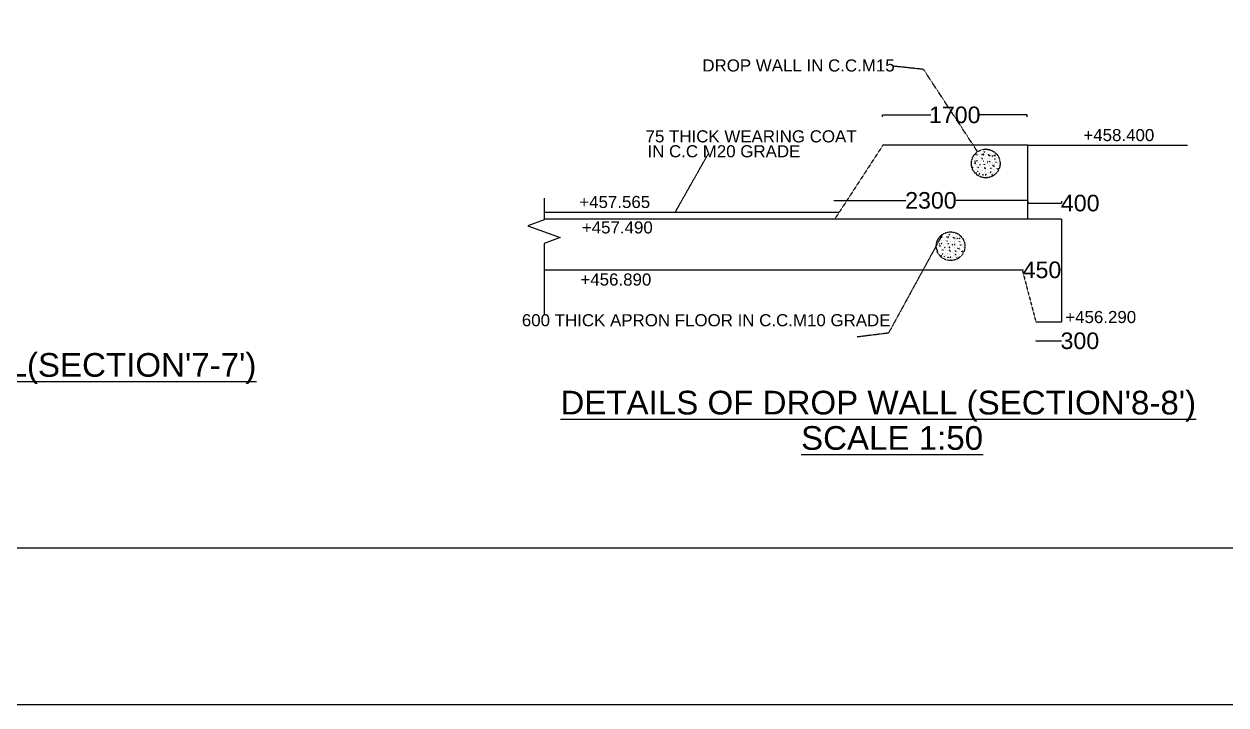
# Model space of a CAD drawing. Header units: inches. Extents: x -14031 to 177855, y 59850 to 142980.
# Drawn here: x 145085 to 155237, y 59850 to 65601 of the extents above; entities that cross this region are included whole.
import ezdxf

# ---------------------------------------------------------------- set-up
doc = ezdxf.new("R2010")
doc.units = ezdxf.units.IN
doc.header["$MEASUREMENT"] = 0
doc.linetypes.add('HIDDEN2', pattern=[0.1875, 0.125, -0.0625])
doc.layers.add('DIM TEXT', color=7, linetype='Continuous')
doc.layers.add('DRAWING', color=7, linetype='Continuous')
doc.styles.get("Standard").update_dxf_attribs({"font": 'ARIAL_1.TTF', "height": 102})
doc.dimstyles.new('dig', dxfattribs={"dimtxt": 140, "dimasz": 0.18, "dimexe": 0.18, "dimexo": 0.0625, "dimgap": 0.09, "dimtad": 0, "dimtih": 1, "dimtoh": 1, "dimdec": 4, "dimzin": 0, "dimdsep": 46, "dimtxsty": 'Standard', "dimblk": 'ARCHTICK', "dimcen": 0.09, "dimadec": 0, "dimazin": 0, "dimtfac": 1, "dimtdec": 4, "dimtofl": 0, "dimtmove": 0, "dimatfit": 3, "dimldrblk": 'ARCHTICK', "dimfxl": 0, "dimtolj": 1, "dimtzin": 0, "dimarcsym": 0})
picture_1 = doc.add_image_def('image1.jpg', size_in_pixel=(7220, 3378))

# ---------------------------------------------------------------- blocks, each defined once
blk = doc.blocks.new('_ArchTick')
at = {"color": 0, "linetype": 'ByBlock', "const_width": 0.15}
blk.add_lwpolyline([(-0.5, -0.5), (0.5, 0.5)], dxfattribs=at)
blk = doc.blocks.new('*D198')
at = {"layer": 'Defpoints', "color": 0, "linetype": 'HIDDEN2'}
for p in [(151927, 64104), (153564, 64111), (153564, 64104)]:
    blk.add_point(p, dxfattribs=at)
at = {"layer": 'DIM TEXT', "color": 0, "linetype": 'HIDDEN2', "lineweight": -2}
for p, q in [((151927, 64104), (151927, 64111)), ((151927, 64111), (152535, 64111)), ((153564, 64111), (152955, 64111)), ((153564, 64104), (153564, 64111))]:
    blk.add_line(p, q, dxfattribs=at)
at = {"layer": 'DIM TEXT', "color": 0, "linetype": 'HIDDEN2', "lineweight": -2, "xscale": 0.18, "yscale": 0.18, "zscale": 0.18, "rotation": 180}
blk.add_blockref('_ArchTick', (151927, 64111), dxfattribs=at)
at = {"layer": 'DIM TEXT', "color": 0, "linetype": 'HIDDEN2', "lineweight": -2, "xscale": 0.18, "yscale": 0.18, "zscale": 0.18}
blk.add_blockref('_ArchTick', (153564, 64111), dxfattribs=at)
at = {"layer": 'DIM TEXT', "color": 0, "linetype": 'HIDDEN2', "insert": (152745, 64111), "char_height": 140, "attachment_point": 5}
blk.add_mtext('\\A1;2300', dxfattribs=at)
blk = doc.blocks.new('*D199')
at = {"layer": 'Defpoints', "color": 0, "linetype": 'HIDDEN2'}
for p in [(153564, 64104), (153849, 64104), (153849, 64088)]:
    blk.add_point(p, dxfattribs=at)
at = {"layer": 'DIM TEXT', "color": 0, "linetype": 'HIDDEN2', "lineweight": -2}
for p, q in [((153564, 64104), (153564, 64088)), ((153564, 64088), (153849, 64088)), ((153849, 64104), (153849, 64088)), ((153849, 64088), (153849, 64088))]:
    blk.add_line(p, q, dxfattribs=at)
at = {"layer": 'DIM TEXT', "color": 0, "linetype": 'HIDDEN2', "lineweight": -2, "xscale": 0.18, "yscale": 0.18, "zscale": 0.18, "rotation": 180}
blk.add_blockref('_ArchTick', (153564, 64088), dxfattribs=at)
at = {"layer": 'DIM TEXT', "color": 0, "linetype": 'HIDDEN2', "lineweight": -2, "xscale": 0.18, "yscale": 0.18, "zscale": 0.18}
blk.add_blockref('_ArchTick', (153849, 64088), dxfattribs=at)
at = {"layer": 'DIM TEXT', "color": 0, "linetype": 'HIDDEN2', "insert": (154006, 64088), "char_height": 140, "attachment_point": 5}
blk.add_mtext('\\A1;400', dxfattribs=at)
blk = doc.blocks.new('*D200')
at = {"layer": 'Defpoints', "color": 0, "linetype": 'HIDDEN2'}
for p in [(153516, 63524), (153850, 63524), (153850, 63524)]:
    blk.add_point(p, dxfattribs=at)
at = {"layer": 'DIM TEXT', "color": 0, "linetype": 'HIDDEN2', "lineweight": -2}
for p, q in [((153516, 63525), (153516, 63525)), ((153516, 63524), (153526, 63524)), ((153850, 63524), (153840, 63524)), ((153850, 63525), (153850, 63525))]:
    blk.add_line(p, q, dxfattribs=at)
at = {"layer": 'DIM TEXT', "color": 0, "linetype": 'HIDDEN2', "lineweight": -2, "xscale": 0.18, "yscale": 0.18, "zscale": 0.18, "rotation": 180}
blk.add_blockref('_ArchTick', (153516, 63524), dxfattribs=at)
at = {"layer": 'DIM TEXT', "color": 0, "linetype": 'HIDDEN2', "lineweight": -2, "xscale": 0.18, "yscale": 0.18, "zscale": 0.18}
blk.add_blockref('_ArchTick', (153850, 63524), dxfattribs=at)
at = {"layer": 'DIM TEXT', "color": 0, "linetype": 'HIDDEN2', "insert": (153683, 63524), "char_height": 140, "attachment_point": 5}
blk.add_mtext('\\A1;450', dxfattribs=at)
blk = doc.blocks.new('*D201')
at = {"layer": 'Defpoints', "color": 0, "linetype": 'HIDDEN2'}
for p in [(152335, 64816), (153557, 64833), (153557, 64816)]:
    blk.add_point(p, dxfattribs=at)
at = {"layer": 'DIM TEXT', "color": 0, "linetype": 'HIDDEN2', "lineweight": -2}
for p, q in [((152335, 64816), (152335, 64833)), ((152335, 64833), (152743, 64833)), ((153557, 64833), (153148, 64833)), ((153557, 64816), (153557, 64833))]:
    blk.add_line(p, q, dxfattribs=at)
at = {"layer": 'DIM TEXT', "color": 0, "linetype": 'HIDDEN2', "lineweight": -2, "xscale": 0.18, "yscale": 0.18, "zscale": 0.18, "rotation": 180}
blk.add_blockref('_ArchTick', (152335, 64833), dxfattribs=at)
at = {"layer": 'DIM TEXT', "color": 0, "linetype": 'HIDDEN2', "lineweight": -2, "xscale": 0.18, "yscale": 0.18, "zscale": 0.18}
blk.add_blockref('_ArchTick', (153557, 64833), dxfattribs=at)
at = {"layer": 'DIM TEXT', "color": 0, "linetype": 'HIDDEN2', "insert": (152946, 64833), "char_height": 140, "attachment_point": 5}
blk.add_mtext('\\A1;1700', dxfattribs=at)
blk = doc.blocks.new('*D202')
at = {"layer": 'Defpoints', "color": 0, "linetype": 'HIDDEN2'}
for p in [(153627, 62929), (153848, 62929), (153848, 62925)]:
    blk.add_point(p, dxfattribs=at)
at = {"layer": 'DIM TEXT', "color": 0, "linetype": 'HIDDEN2', "lineweight": -2}
for p, q in [((153627, 62929), (153627, 62925)), ((153627, 62925), (153848, 62925)), ((153848, 62929), (153848, 62925)), ((153848, 62925), (153849, 62925))]:
    blk.add_line(p, q, dxfattribs=at)
at = {"layer": 'DIM TEXT', "color": 0, "linetype": 'HIDDEN2', "lineweight": -2, "xscale": 0.18, "yscale": 0.18, "zscale": 0.18, "rotation": 180}
blk.add_blockref('_ArchTick', (153627, 62925), dxfattribs=at)
at = {"layer": 'DIM TEXT', "color": 0, "linetype": 'HIDDEN2', "lineweight": -2, "xscale": 0.18, "yscale": 0.18, "zscale": 0.18}
blk.add_blockref('_ArchTick', (153848, 62925), dxfattribs=at)
at = {"layer": 'DIM TEXT', "color": 0, "linetype": 'HIDDEN2', "insert": (154003, 62925), "char_height": 140, "attachment_point": 5}
blk.add_mtext('\\A1;300', dxfattribs=at)

msp = doc.modelspace()

# ---------------------------------------------------------------- linework, layer by layer
at = {"layer": 'DRAWING', "linetype": 'HIDDEN2'}
for p, q in [((153108.96591, 64476.03298), (153108.96591, 64476.03298)), ((153119.58146, 64468.81966), (153119.58146, 64468.81966)), ((153119.82343, 64490.57393), (153119.82343, 64490.57393)), ((153121.50126, 64503.43358), (153125.10785, 64507.73174)), ((153121.50129, 64503.43361), (153125.97289, 64503.04239)), ((153126.02198, 64502.95039), (153125.15697, 64507.63976)), ((153130.60179, 64497.54612), (153135.83997, 64499.55687)), ((153130.60184, 64497.54611), (153134.32312, 64495.03607)), ((153130.78564, 64468.31359), (153130.78564, 64468.31359)), ((153131.69534, 64493.21784), (153131.69534, 64493.21784)), ((153134.37224, 64494.94457), (153135.88914, 64499.46536)), ((153134.46532, 64506.84694), (153134.46532, 64506.84694)), ((153134.66894, 64499.94807), (153134.66894, 64499.94807)), ((153139.50403, 64520.08042), (153139.50403, 64520.08042)), ((153147.38999, 64467.28765), (153147.38999, 64467.28765)), ((153150.23914, 64496.79791), (153150.23914, 64496.79791)), ((153152.59488, 64483.52197), (153152.59488, 64483.52197)), ((153159.51746, 64467.13229), (153159.51746, 64467.13229)), ((153166.11826, 64469.75327), (153166.11826, 64469.75327)), ((153167.07059, 64496.79414), (153167.07059, 64496.79414)), ((153168.57336, 64473.10291), (153168.57336, 64473.10291)), ((153169.48306, 64498.00716), (153169.48306, 64498.00716)), ((153170.39275, 64522.91141), (153170.39275, 64522.91141)), ((153174.40131, 64505.15958), (153174.40131, 64505.15958)), ((153175.16049, 64498.739), (153178.76707, 64503.03717)), ((153175.16052, 64498.73903), (153179.63212, 64498.34782)), ((153175.25723, 64467.42564), (153180.49541, 64469.43639)), ((153175.25728, 64467.42563), (153178.97856, 64464.91559)), ((153178.2979, 64507.43706), (153178.2979, 64507.43706)), ((153179.6812, 64498.25577), (153178.81619, 64502.94515)), ((153179.02766, 64464.82406), (153180.54456, 64469.34485)), ((153184.17615, 64498.29733), (153190.0031, 64504.37026)), ((153184.17615, 64498.29736), (153190.82964, 64497.26547)), ((153185.79886, 64499.25976), (153185.79886, 64499.25976)), ((153186.75118, 64526.30062), (153186.75118, 64526.30062)), ((153190.87884, 64497.18169), (153190.05231, 64504.28651)), ((153190.17513, 64495.11055), (153190.17513, 64495.11055)), ((153193.45999, 64521.67512), (153198.69817, 64523.68587)), ((153193.46003, 64521.67511), (153197.18132, 64519.16507)), ((153194.45172, 64473.48344), (153194.45172, 64473.48344)), ((153196.22384, 64491.01097), (153196.22384, 64491.01097)), ((153197.23046, 64519.07353), (153198.74736, 64523.59431)), ((153199.45346, 64465.44493), (153199.45346, 64465.44493)), ((153205.47945, 64528.76625), (153205.47945, 64528.76625)), ((153207.42941, 64478.71199), (153207.42941, 64478.71199)), ((153208.33911, 64503.61624), (153208.33911, 64503.61624)), ((153209.2488, 64528.52049), (153209.2488, 64528.52049)), ((153214.13232, 64502.98993), (153214.13232, 64502.98993)), ((153214.33731, 64503.47222), (153214.33731, 64503.47222)), ((153221.92686, 64514.92606), (153221.92686, 64514.92606)), ((153224.79503, 64464.83029), (153224.79503, 64464.83029)), ((153228.81971, 64494.04443), (153232.4263, 64498.34259)), ((153228.81975, 64494.04446), (153233.29135, 64493.65324)), ((153228.90568, 64541.70049), (153228.90568, 64541.70049)), ((153230.11113, 64493.42319), (153230.11113, 64493.42319)), ((153233.34043, 64493.56115), (153232.47542, 64498.25053)), ((153233.81291, 64532.49642), (153233.81291, 64532.49642)), ((153238.11543, 64491.55465), (153243.35361, 64493.5654)), ((153238.11548, 64491.55463), (153241.83676, 64489.04459)), ((153239.38945, 64463.75757), (153239.38945, 64463.75757)), ((153239.8528, 64498.49996), (153239.8528, 64498.49996)), ((153241.69888, 64479.70365), (153241.69888, 64479.70365)), ((153241.88587, 64488.95301), (153243.40277, 64493.4738)), ((153245.84033, 64483.97951), (153245.84033, 64483.97951)), ((153246.75002, 64508.88376), (153246.75002, 64508.88376)), ((153247.65972, 64533.78801), (153247.65972, 64533.78801)), ((153254.2733, 64501.78486), (153254.2733, 64501.78486)), ((153260.42715, 64482.16927), (153260.42715, 64482.16927)), ((153261.37947, 64509.21014), (153261.37947, 64509.21014)), ((153264.01793, 64485.91462), (153269.84488, 64491.98755)), ((153264.01793, 64485.91465), (153270.67142, 64484.88276)), ((153265.55583, 64522.41505), (153265.55583, 64522.41505)), ((153268.42399, 64472.31929), (153268.42399, 64472.31929)), ((153270.72061, 64484.79893), (153269.89408, 64491.90376)), ((153270.04712, 64491.73583), (153270.04712, 64491.73583)), ((153280.10774, 64511.67576), (153280.10774, 64511.67576)), ((153282.47894, 64489.34986), (153286.08553, 64493.64802)), ((153282.47897, 64489.34989), (153286.95057, 64488.95867)), ((153282.71835, 64463.86458), (153282.71835, 64463.86458)), ((153282.77087, 64461.43417), (153288.00906, 64463.44492)), ((153283.48177, 64505.98895), (153283.48177, 64505.98895)), ((153283.62804, 64488.76883), (153283.62804, 64488.76883)), ((153284.53774, 64513.67308), (153284.53774, 64513.67308)), ((153286.99965, 64488.86654), (153286.13464, 64493.55592)), ((153286.54129, 64458.8325), (153288.05819, 64463.35329)), ((153288.76061, 64485.89944), (153288.76061, 64485.89944)), ((153294.2093, 64500.0975), (153294.2093, 64500.0975)), ((153312.05296, 64479.80828), (153312.05296, 64479.80828)), ((153089.8359, 64397.05312), (153092.20898, 64399.88125)), ((153090.20198, 64395.44317), (153093.07403, 64395.1919)), ((153090.55534, 64413.23758), (153090.55534, 64413.23758)), ((153090.81937, 64397.72607), (153090.81937, 64397.72607)), ((153091.46504, 64438.14183), (153091.46504, 64438.14183)), ((153093.12303, 64395.09992), (153092.25802, 64399.78929)), ((153093.90814, 64442.36332), (153093.90814, 64442.36332)), ((153094.19628, 64389.04716), (153099.43446, 64391.05791)), ((153094.19632, 64389.04715), (153097.91761, 64386.53711)), ((153097.96664, 64386.44564), (153099.48354, 64390.96643)), ((153100.14283, 64461.06744), (153100.14283, 64461.06744)), ((153105.01309, 64430.59139), (153105.01309, 64430.59139)), ((153107.07647, 64381.23382), (153107.07647, 64381.23382)), ((153108.0288, 64408.27468), (153108.0288, 64408.27468)), ((153108.74531, 64381.29998), (153108.74531, 64381.29998)), ((153112.39903, 64443.29664), (153117.63722, 64445.30739)), ((153112.39908, 64443.29663), (153116.12037, 64440.78659)), ((153114.2528, 64425.42217), (153120.07975, 64431.4951)), ((153114.2528, 64425.4222), (153120.90628, 64424.39031)), ((153116.16944, 64440.69511), (153117.68634, 64445.2159)), ((153120.95543, 64424.30658), (153120.1289, 64431.41141)), ((153120.78691, 64420.54235), (153120.78691, 64420.54235)), ((153126.75707, 64410.7403), (153126.75707, 64410.7403)), ((153127.14686, 64368.69659), (153127.14686, 64368.69659)), ((153127.70939, 64437.78116), (153127.70939, 64437.78116)), ((153128.05656, 64393.60084), (153128.05656, 64393.60084)), ((153128.96625, 64418.50509), (153128.96625, 64418.50509)), ((153129.87595, 64443.40934), (153129.87595, 64443.40934)), ((153130.06523, 64390.87674), (153130.06523, 64390.87674)), ((153131.88144, 64447.16104), (153135.48803, 64451.45921)), ((153131.88147, 64447.16107), (153136.35307, 64446.76986)), ((153134.44834, 64405.21507), (153134.44834, 64405.21507)), ((153135.40993, 64384.96399), (153135.40993, 64384.96399)), ((153136.40212, 64446.67784), (153135.5371, 64451.36722)), ((153137.5371, 64449.85231), (153137.5371, 64449.85231)), ((153142.26162, 64390.88851), (153145.86821, 64395.18667)), ((153142.26165, 64390.88854), (153146.73325, 64390.49732)), ((153144.94909, 64428.90402), (153144.94909, 64428.90402)), ((153146.78225, 64390.4053), (153145.91724, 64395.09468)), ((153146.43766, 64440.24679), (153146.43766, 64440.24679)), ((153152.37428, 64388.78897), (153152.37428, 64388.78897)), ((153155.09053, 64414.47047), (153155.09053, 64414.47047)), ((153157.05447, 64413.17617), (153162.29266, 64415.18692)), ((153157.05452, 64413.17615), (153160.77581, 64410.66611)), ((153160.72291, 64418.85499), (153160.72291, 64418.85499)), ((153160.82486, 64410.5746), (153162.34176, 64415.09539)), ((153162.97649, 64361.67771), (153162.97649, 64361.67771)), ((153164.93458, 64373.48591), (153164.93458, 64373.48591)), ((153165.84428, 64398.39016), (153165.84428, 64398.39016)), ((153166.75397, 64423.29441), (153166.75397, 64423.29441)), ((153167.66367, 64448.19866), (153167.66367, 64448.19866)), ((153170.00123, 64389.18937), (153170.00123, 64389.18937)), ((153174.77112, 64443.97696), (153174.77112, 64443.97696)), ((153178.0773, 64412.70406), (153178.0773, 64412.70406)), ((153180.94547, 64362.6083), (153180.94547, 64362.6083)), ((153181.16607, 64457.3413), (153181.16607, 64457.3413)), ((153181.70476, 64364.14333), (153181.70476, 64364.14333)), ((153182.65709, 64391.18419), (153182.65709, 64391.18419)), ((153184.88508, 64427.21666), (153184.88508, 64427.21666)), ((153185.54067, 64442.46647), (153189.14725, 64446.76463)), ((153185.5407, 64442.4665), (153190.0123, 64442.07528)), ((153190.06134, 64441.98323), (153189.19633, 64446.6726)), ((153194.09458, 64413.03946), (153199.92153, 64419.11239)), ((153194.09458, 64413.03949), (153200.74806, 64412.0076)), ((153195.92085, 64386.19394), (153199.52743, 64390.4921)), ((153195.92088, 64386.19396), (153200.39248, 64385.80275)), ((153196.00324, 64396.27796), (153196.00324, 64396.27796)), ((153200.44147, 64385.71068), (153199.57646, 64390.40006)), ((153200.79719, 64411.92383), (153199.97066, 64419.02865)), ((153200.6589, 64417.16763), (153200.6589, 64417.16763)), ((153201.38536, 64393.64982), (153201.38536, 64393.64982)), ((153201.70992, 64383.05569), (153206.9481, 64385.06644)), ((153201.70996, 64383.05568), (153205.43125, 64380.54564)), ((153202.33769, 64420.69068), (153202.33769, 64420.69068)), ((153203.79063, 64379.09499), (153203.79063, 64379.09499)), ((153204.70033, 64403.99924), (153204.70033, 64403.99924)), ((153205.48028, 64380.45409), (153206.99718, 64384.97487)), ((153205.61002, 64428.90349), (153205.61002, 64428.90349)), ((153206.51972, 64453.80774), (153206.51972, 64453.80774)), ((153209.93723, 64387.50201), (153209.93723, 64387.50201)), ((153210.03822, 64367.8735), (153210.03822, 64367.8735)), ((153219.91267, 64437.30517), (153225.15086, 64439.31592)), ((153219.91272, 64437.30516), (153223.63401, 64434.79512)), ((153221.06595, 64423.1563), (153221.06595, 64423.1563)), ((153221.70627, 64420.19305), (153221.70627, 64420.19305)), ((153222.01828, 64450.19716), (153222.01828, 64450.19716)), ((153223.68308, 64434.70355), (153225.19998, 64439.22434)), ((153224.57443, 64370.09729), (153224.57443, 64370.09729)), ((153224.82108, 64425.5293), (153224.82108, 64425.5293)), ((153229.71882, 64397.37999), (153229.71882, 64397.37999)), ((153239.19989, 64437.7719), (153242.80648, 64442.07006)), ((153239.19992, 64437.77192), (153243.67153, 64437.38071)), ((153239.63221, 64403.76695), (153239.63221, 64403.76695)), ((153240.5949, 64415.48027), (153240.5949, 64415.48027)), ((153240.74655, 64452.66279), (153240.74655, 64452.66279)), ((153242.20154, 64384.36251), (153242.20154, 64384.36251)), ((153243.72056, 64437.28861), (153242.85555, 64441.97799)), ((153243.11124, 64409.26676), (153243.11124, 64409.26676)), ((153244.02093, 64434.17101), (153244.02093, 64434.17101)), ((153244.93063, 64459.07526), (153244.93063, 64459.07526)), ((153249.39941, 64426.88647), (153249.39941, 64426.88647)), ((153249.58007, 64381.49936), (153253.18666, 64385.79753)), ((153249.5801, 64381.49939), (153254.05171, 64381.10818)), ((153249.87322, 64385.81465), (153249.87322, 64385.81465)), ((153254.1007, 64381.01607), (153253.23569, 64385.70545)), ((153257.28538, 64374.09371), (153257.28538, 64374.09371)), ((153264.56812, 64407.18469), (153269.8063, 64409.19544)), ((153264.56816, 64407.18468), (153268.28945, 64404.67464)), ((153264.75707, 64423.84194), (153264.75707, 64423.84194)), ((153265.33523, 64427.68204), (153265.33523, 64427.68204)), ((153268.2034, 64377.58628), (153268.2034, 64377.58628)), ((153268.33849, 64404.58304), (153269.85539, 64409.10383)), ((153269.08001, 64456.39296), (153269.08001, 64456.39296)), ((153273.93636, 64400.65675), (153279.76331, 64406.72968)), ((153273.93636, 64400.65678), (153280.58984, 64399.62489)), ((153276.01365, 64376.55933), (153276.01365, 64376.55933)), ((153276.96598, 64403.60019), (153276.96598, 64403.60019)), ((153279.07957, 64364.24758), (153279.07957, 64364.24758)), ((153279.32545, 64462.07021), (153279.32545, 64462.07021)), ((153280.63896, 64399.54107), (153279.81243, 64406.64589)), ((153279.98926, 64389.15183), (153279.98926, 64389.15183)), ((153280.53089, 64413.79291), (153280.53089, 64413.79291)), ((153280.89896, 64414.05608), (153280.89896, 64414.05608)), ((153281.80865, 64438.96033), (153281.80865, 64438.96033)), ((153282.77092, 64461.43416), (153286.49221, 64458.92412)), ((153283.26117, 64411.25594), (153283.26117, 64411.25594)), ((153289.80922, 64384.12729), (153289.80922, 64384.12729)), ((153292.85912, 64433.07732), (153296.46571, 64437.37549)), ((153292.85915, 64433.07735), (153297.33075, 64432.68614)), ((153295.69425, 64406.06582), (153295.69425, 64406.06582)), ((153297.37978, 64432.59399), (153296.51477, 64437.28337)), ((153296.64657, 64433.10668), (153296.64657, 64433.10668)), ((153303.2393, 64376.80479), (153306.84589, 64381.10295)), ((153303.23933, 64376.80482), (153307.71093, 64376.4136)), ((153304.34711, 64380.2895), (153304.34711, 64380.2895)), ((153304.69307, 64422.15458), (153304.69307, 64422.15458)), ((153307.75992, 64376.32145), (153306.89491, 64381.01083)), ((153308.9642, 64435.17103), (153308.9642, 64435.17103)), ((153309.22356, 64377.06421), (153314.46174, 64379.07496)), ((153309.22361, 64377.0642), (153312.94489, 64374.55416)), ((153311.83236, 64385.07527), (153311.83236, 64385.07527)), ((153312.99391, 64374.46253), (153314.51081, 64378.98332)), ((153315.37484, 64435.5723), (153315.37484, 64435.5723)), ((153316.32717, 64462.61317), (153316.32717, 64462.61317)), ((153318.84531, 64394.76091), (153318.84531, 64394.76091)), ((153319.26144, 64460.38285), (153319.26144, 64460.38285)), ((153319.75501, 64419.66516), (153319.75501, 64419.66516)), ((153320.46689, 64412.10555), (153320.46689, 64412.10555)), ((153320.6647, 64444.56941), (153320.6647, 64444.56941)), ((153324.02771, 64409.79599), (153324.02771, 64409.79599)), ((153326.89014, 64418.74494), (153326.89014, 64418.74494)), ((153327.42632, 64431.31369), (153328.75599, 64431.82411)), ((153327.42636, 64431.31368), (153328.85362, 64430.35099)), ((153115.49686, 64352.64847), (153115.49686, 64352.64847)), ((153115.72934, 64355.4575), (153115.72934, 64355.4575)), ((153124.17123, 64340.1643), (153129.99817, 64346.23723)), ((153124.17123, 64340.16433), (153130.82471, 64339.13244)), ((153126.23717, 64343.79234), (153126.23717, 64343.79234)), ((153130.87378, 64339.04872), (153130.04725, 64346.15354)), ((153131.27068, 64342.59943), (153131.27068, 64342.59943)), ((153137.3165, 64355.1193), (153137.3165, 64355.1193)), ((153138.85172, 64358.92669), (153144.0899, 64360.93744)), ((153138.85176, 64358.92668), (153142.57305, 64356.41664)), ((153142.62206, 64356.32513), (153144.13896, 64360.84592)), ((153143.2959, 64332.17122), (153143.2959, 64332.17122)), ((153152.6418, 64334.61598), (153156.24838, 64338.91414)), ((153152.64183, 64334.616), (153157.11343, 64334.22479)), ((153155.43286, 64350.96111), (153155.43286, 64350.96111)), ((153157.16239, 64334.13276), (153156.29738, 64338.82214)), ((153162.02417, 64334.63684), (153162.02417, 64334.63684)), ((153163.11519, 64323.67741), (153163.11519, 64323.67741)), ((153164.02488, 64348.58166), (153164.02488, 64348.58166)), ((153170.67703, 64308.86053), (153170.67703, 64308.86053)), ((153171.20668, 64340.91207), (153171.20668, 64340.91207)), ((153177.85671, 64317.97105), (153177.85671, 64317.97105)), ((153180.485, 64311.24646), (153180.485, 64311.24646)), ((153183.50716, 64328.80621), (153188.74534, 64330.81696)), ((153183.50721, 64328.8062), (153187.22849, 64326.29616)), ((153187.27748, 64326.20462), (153188.79438, 64330.72541)), ((153190.35763, 64338.36701), (153190.35763, 64338.36701)), ((153195.36885, 64349.27374), (153195.36885, 64349.27374)), ((153201.06154, 64304.38224), (153201.06154, 64304.38224)), ((153201.97124, 64329.28649), (153201.97124, 64329.28649)), ((153202.88094, 64354.19074), (153202.88094, 64354.19074)), ((153204.01301, 64327.78159), (153209.83995, 64333.85452)), ((153204.01301, 64327.78162), (153210.66649, 64326.74973)), ((153206.30102, 64329.9214), (153209.90761, 64334.21956)), ((153206.30106, 64329.92143), (153210.77266, 64329.53022)), ((153210.71555, 64326.66596), (153209.88902, 64333.77079)), ((153210.82161, 64329.43814), (153209.9566, 64334.12752)), ((153211.14267, 64339.22471), (153211.14267, 64339.22471)), ((153217.92419, 64315.08074), (153217.92419, 64315.08074)), ((153220.421, 64309.55909), (153220.421, 64309.55909)), ((153221.48567, 64325.46004), (153221.48567, 64325.46004)), ((153235.30485, 64347.58638), (153235.30485, 64347.58638)), ((153236.65246, 64317.54636), (153236.65246, 64317.54636)), ((153237.60478, 64344.58722), (153237.60478, 64344.58722)), ((153239.41161, 64309.03395), (153239.41161, 64309.03395)), ((153239.47246, 64309.64976), (153239.47246, 64309.64976)), ((153240.38215, 64334.55401), (153240.38215, 64334.55401)), ((153241.29185, 64359.45826), (153241.29185, 64359.45826)), ((153246.36536, 64352.93521), (153251.60354, 64354.94596)), ((153246.36541, 64352.9352), (153250.08669, 64350.42516)), ((153250.1357, 64350.33357), (153251.6526, 64354.85436)), ((153251.07867, 64337.53735), (153251.07867, 64337.53735)), ((153256.33305, 64347.05284), (153256.33305, 64347.05284)), ((153259.96025, 64325.22683), (153263.56684, 64329.52499)), ((153259.96028, 64325.22686), (153264.43189, 64324.83564)), ((153264.48083, 64324.74353), (153263.61582, 64329.4329)), ((153264.98592, 64321.27653), (153264.98592, 64321.27653)), ((153265.11464, 64332.94904), (153265.11464, 64332.94904)), ((153275.24084, 64345.89902), (153275.24084, 64345.89902)), ((153278.16987, 64339.34333), (153278.16987, 64339.34333)), ((153284.66651, 64350.78302), (153284.66651, 64350.78302)), ((153291.01466, 64335.84999), (153291.01466, 64335.84999)), ((152803.07777, 63762.41591), (152803.07777, 63762.41591)), ((152811.90085, 63777.38145), (152811.90085, 63777.38145)), ((152822.5164, 63770.16813), (152822.5164, 63770.16813)), ((152822.75837, 63791.9224), (152822.75837, 63791.9224)), ((152824.4362, 63804.78205), (152828.04278, 63809.08021)), ((152824.43623, 63804.78208), (152828.90783, 63804.39086)), ((152828.95692, 63804.29886), (152828.09191, 63808.98823)), ((152833.53673, 63798.89459), (152838.77491, 63800.90534)), ((152833.53677, 63798.89458), (152837.25806, 63796.38454)), ((152833.72058, 63769.66206), (152833.72058, 63769.66206)), ((152834.63028, 63794.56631), (152834.63028, 63794.56631)), ((152834.81638, 63748.50951), (152838.42296, 63752.80768)), ((152837.30718, 63796.29304), (152838.82408, 63800.81383)), ((152837.40025, 63808.19541), (152837.40025, 63808.19541)), ((152837.60387, 63801.29654), (152837.60387, 63801.29654)), ((152839.33705, 63748.02631), (152838.47204, 63752.71569)), ((152842.43896, 63821.42889), (152842.43896, 63821.42889)), ((152850.32493, 63768.63612), (152850.32493, 63768.63612)), ((152853.17407, 63798.14638), (152853.17407, 63798.14638)), ((152855.52981, 63784.87044), (152855.52981, 63784.87044)), ((152862.4524, 63768.48076), (152862.4524, 63768.48076)), ((152869.0532, 63771.10174), (152869.0532, 63771.10174)), ((152870.00552, 63798.14261), (152870.00552, 63798.14261)), ((152871.5083, 63774.45138), (152871.5083, 63774.45138)), ((152872.418, 63799.35563), (152872.418, 63799.35563)), ((152873.32769, 63824.25988), (152873.32769, 63824.25988)), ((152877.33625, 63806.50805), (152877.33625, 63806.50805)), ((152878.09542, 63800.08748), (152881.70201, 63804.38564)), ((152878.09546, 63800.0875), (152882.56706, 63799.69629)), ((152878.19217, 63768.77411), (152883.43035, 63770.78486)), ((152878.19222, 63768.7741), (152881.9135, 63766.26406)), ((152881.23284, 63808.78553), (152881.23284, 63808.78553)), ((152882.61614, 63799.60424), (152881.75113, 63804.29362)), ((152881.96259, 63766.17253), (152883.47949, 63770.69332)), ((152884.101, 63758.68977), (152884.101, 63758.68977)), ((152887.11109, 63799.6458), (152892.93804, 63805.71873)), ((152887.11109, 63799.64583), (152893.76457, 63798.61394)), ((152888.73379, 63800.60823), (152888.73379, 63800.60823)), ((152889.68612, 63827.64909), (152889.68612, 63827.64909)), ((152893.81377, 63798.53016), (152892.98724, 63805.63498)), ((152893.11007, 63796.45902), (152893.11007, 63796.45902)), ((152896.39493, 63823.02359), (152901.63311, 63825.03434)), ((152896.39497, 63823.02358), (152900.11626, 63820.51354)), ((152897.38666, 63774.83191), (152897.38666, 63774.83191)), ((152899.15878, 63792.35944), (152899.15878, 63792.35944)), ((152900.16539, 63820.422), (152901.68229, 63824.94278)), ((152902.38839, 63766.7934), (152902.38839, 63766.7934)), ((152908.41439, 63830.11472), (152908.41439, 63830.11472)), ((152909.45466, 63755.15621), (152909.45466, 63755.15621)), ((152910.36435, 63780.06046), (152910.36435, 63780.06046)), ((152911.27405, 63804.96471), (152911.27405, 63804.96471)), ((152912.18374, 63829.86896), (152912.18374, 63829.86896)), ((152917.06725, 63804.3384), (152917.06725, 63804.3384)), ((152917.27224, 63804.82069), (152917.27224, 63804.82069)), ((152924.8618, 63816.27453), (152924.8618, 63816.27453)), ((152927.72997, 63766.17876), (152927.72997, 63766.17876)), ((152931.75465, 63795.3929), (152935.36124, 63799.69106)), ((152931.75468, 63795.39293), (152936.22629, 63795.00172)), ((152931.84062, 63843.04896), (152931.84062, 63843.04896)), ((152933.04606, 63794.77166), (152933.04606, 63794.77166)), ((152936.27536, 63794.90962), (152935.41035, 63799.599)), ((152936.74785, 63833.84489), (152936.74785, 63833.84489)), ((152941.05037, 63792.90312), (152946.28855, 63794.91387)), ((152941.05042, 63792.9031), (152944.7717, 63790.39306)), ((152942.32439, 63765.10604), (152942.32439, 63765.10604)), ((152942.78774, 63799.84843), (152942.78774, 63799.84843)), ((152943.68149, 63754.01126), (152943.68149, 63754.01126)), ((152944.63382, 63781.05212), (152944.63382, 63781.05212)), ((152944.82081, 63790.30148), (152946.33771, 63794.82227)), ((152947.86557, 63760.42373), (152947.86557, 63760.42373)), ((152948.77526, 63785.32798), (152948.77526, 63785.32798)), ((152949.68496, 63810.23223), (152949.68496, 63810.23223)), ((152950.59466, 63835.13648), (152950.59466, 63835.13648)), ((152957.20824, 63803.13333), (152957.20824, 63803.13333)), ((152963.36208, 63783.51774), (152963.36208, 63783.51774)), ((152964.31441, 63810.55861), (152964.31441, 63810.55861)), ((152966.95287, 63787.26309), (152972.77982, 63793.33602)), ((152966.95287, 63787.26312), (152973.60635, 63786.23123)), ((152968.49077, 63823.76352), (152968.49077, 63823.76352)), ((152971.35893, 63773.66776), (152971.35893, 63773.66776)), ((152972.01495, 63757.74143), (152972.01495, 63757.74143)), ((152973.65554, 63786.1474), (152972.82901, 63793.25223)), ((152972.98206, 63793.0843), (152972.98206, 63793.0843)), ((152982.26038, 63763.41868), (152982.26038, 63763.41868)), ((152983.04268, 63813.02423), (152983.04268, 63813.02423)), ((152985.41388, 63790.69833), (152989.02047, 63794.99649)), ((152985.41391, 63790.69836), (152989.88551, 63790.30714)), ((152985.65329, 63765.21305), (152985.65329, 63765.21305)), ((152985.70581, 63762.78264), (152990.94399, 63764.79339)), ((152985.70586, 63762.78263), (152989.42714, 63760.27259)), ((152986.41671, 63807.33742), (152986.41671, 63807.33742)), ((152986.56298, 63790.1173), (152986.56298, 63790.1173)), ((152987.47268, 63815.02155), (152987.47268, 63815.02155)), ((152989.93459, 63790.21501), (152989.06958, 63794.90439)), ((152989.47623, 63760.18097), (152990.99313, 63764.70176)), ((152991.69554, 63787.24792), (152991.69554, 63787.24792)), ((152997.14423, 63801.44597), (152997.14423, 63801.44597)), ((153014.9879, 63781.15675), (153014.9879, 63781.15675)), ((153019.26211, 63763.96164), (153019.26211, 63763.96164)), ((153022.19638, 63761.73132), (153022.19638, 63761.73132)), ((152792.77084, 63698.40159), (152795.14392, 63701.22972)), ((152793.13691, 63696.79164), (152796.00896, 63696.54037)), ((152793.49028, 63714.58605), (152793.49028, 63714.58605)), ((152793.75431, 63699.07454), (152793.75431, 63699.07454)), ((152794.39997, 63739.4903), (152794.39997, 63739.4903)), ((152796.05797, 63696.44839), (152795.19296, 63701.13777)), ((152796.84307, 63743.71179), (152796.84307, 63743.71179)), ((152797.13121, 63690.39563), (152802.3694, 63692.40638)), ((152797.13126, 63690.39562), (152800.85255, 63687.88558)), ((152800.90158, 63687.79412), (152802.41848, 63692.3149)), ((152807.94803, 63731.93986), (152807.94803, 63731.93986)), ((152810.01141, 63682.58229), (152810.01141, 63682.58229)), ((152810.96374, 63709.62315), (152810.96374, 63709.62315)), ((152811.68025, 63682.64845), (152811.68025, 63682.64845)), ((152815.33397, 63744.64511), (152820.57215, 63746.65586)), ((152815.33402, 63744.6451), (152819.0553, 63742.13506)), ((152817.18774, 63726.77064), (152823.01469, 63732.84357)), ((152817.18774, 63726.77067), (152823.84122, 63725.73878)), ((152818.4318, 63653.99694), (152818.4318, 63653.99694)), ((152818.66427, 63656.80597), (152818.66427, 63656.80597)), ((152819.10438, 63742.04358), (152820.62128, 63746.56437)), ((152823.89036, 63725.65505), (152823.06383, 63732.75988)), ((152823.72185, 63721.89082), (152823.72185, 63721.89082)), ((152829.692, 63712.08877), (152829.692, 63712.08877)), ((152830.0818, 63670.04506), (152830.0818, 63670.04506)), ((152830.64433, 63739.12963), (152830.64433, 63739.12963)), ((152830.99149, 63694.94931), (152830.99149, 63694.94931)), ((152831.90119, 63719.85356), (152831.90119, 63719.85356)), ((152832.81089, 63744.75781), (152832.81089, 63744.75781)), ((152833.00017, 63692.22521), (152833.00017, 63692.22521)), ((152834.81641, 63748.50954), (152839.28801, 63748.11833)), ((152837.38328, 63706.56354), (152837.38328, 63706.56354)), ((152838.34487, 63686.31246), (152838.34487, 63686.31246)), ((152840.25144, 63656.46777), (152840.25144, 63656.46777)), ((152840.47204, 63751.20078), (152840.47204, 63751.20078)), ((152841.78666, 63660.27516), (152847.02484, 63662.28591)), ((152841.7867, 63660.27515), (152845.50799, 63657.76511)), ((152845.19656, 63692.23698), (152848.80314, 63696.53514)), ((152845.19659, 63692.23701), (152849.66819, 63691.84579)), ((152845.557, 63657.6736), (152847.0739, 63662.19439)), ((152847.88402, 63730.2525), (152847.88402, 63730.2525)), ((152849.71719, 63691.75377), (152848.85218, 63696.44315)), ((152849.3726, 63741.59526), (152849.3726, 63741.59526)), ((152855.30922, 63690.13744), (152855.30922, 63690.13744)), ((152858.02547, 63715.81894), (152858.02547, 63715.81894)), ((152858.36779, 63652.30958), (152858.36779, 63652.30958)), ((152859.98941, 63714.52464), (152865.2276, 63716.53539)), ((152859.98946, 63714.52462), (152863.71075, 63712.01458)), ((152863.65784, 63720.20346), (152863.65784, 63720.20346)), ((152863.7598, 63711.92307), (152865.2767, 63716.44386)), ((152865.91143, 63663.02618), (152865.91143, 63663.02618)), ((152867.86952, 63674.83438), (152867.86952, 63674.83438)), ((152868.77921, 63699.73863), (152868.77921, 63699.73863)), ((152869.68891, 63724.64288), (152869.68891, 63724.64288)), ((152870.5986, 63749.54713), (152870.5986, 63749.54713)), ((152872.93617, 63690.53785), (152872.93617, 63690.53785)), ((152877.70606, 63745.32543), (152877.70606, 63745.32543)), ((152881.01224, 63714.05253), (152881.01224, 63714.05253)), ((152883.88041, 63663.95677), (152883.88041, 63663.95677)), ((152884.6397, 63665.4918), (152884.6397, 63665.4918)), ((152885.59203, 63692.53266), (152885.59203, 63692.53266)), ((152887.82002, 63728.56513), (152887.82002, 63728.56513)), ((152888.4756, 63743.81494), (152892.08219, 63748.1131)), ((152888.47564, 63743.81497), (152892.94724, 63743.42375)), ((152892.99628, 63743.3317), (152892.13127, 63748.02108)), ((152897.02952, 63714.38793), (152902.85647, 63720.46086)), ((152897.02952, 63714.38796), (152903.683, 63713.35607)), ((152898.30379, 63650.62221), (152898.30379, 63650.62221)), ((152898.85578, 63687.54241), (152902.46237, 63691.84057)), ((152898.85581, 63687.54243), (152903.32742, 63687.15122)), ((152898.93818, 63697.62643), (152898.93818, 63697.62643)), ((152903.37641, 63687.05915), (152902.5114, 63691.74853)), ((152903.73213, 63713.2723), (152902.9056, 63720.37712)), ((152903.59384, 63718.5161), (152903.59384, 63718.5161)), ((152904.3203, 63694.99829), (152904.3203, 63694.99829)), ((152904.64485, 63684.40416), (152909.88304, 63686.41491)), ((152904.6449, 63684.40415), (152908.36619, 63681.89411)), ((152905.27262, 63722.03915), (152905.27262, 63722.03915)), ((152905.81587, 63655.53922), (152905.81587, 63655.53922)), ((152906.72557, 63680.44347), (152906.72557, 63680.44347)), ((152907.63526, 63705.34772), (152907.63526, 63705.34772)), ((152908.41521, 63681.80256), (152909.93211, 63686.32335)), ((152908.54496, 63730.25196), (152908.54496, 63730.25196)), ((152912.87216, 63688.85048), (152912.87216, 63688.85048)), ((152912.97316, 63669.22197), (152912.97316, 63669.22197)), ((152922.84761, 63738.65364), (152928.08579, 63740.66439)), ((152922.84766, 63738.65363), (152926.56895, 63736.14359)), ((152924.00089, 63724.50477), (152924.00089, 63724.50477)), ((152924.64121, 63721.54152), (152924.64121, 63721.54152)), ((152924.95322, 63751.54564), (152924.95322, 63751.54564)), ((152926.61801, 63736.05202), (152928.13491, 63740.57281)), ((152927.50937, 63671.44576), (152927.50937, 63671.44576)), ((152927.75601, 63726.87777), (152927.75601, 63726.87777)), ((152932.65376, 63698.72846), (152932.65376, 63698.72846)), ((152942.13483, 63739.12037), (152945.74142, 63743.41853)), ((152942.13486, 63739.12039), (152946.60646, 63738.72918)), ((152942.56715, 63705.11542), (152942.56715, 63705.11542)), ((152943.52983, 63716.82874), (152943.52983, 63716.82874)), ((152944.22679, 63660.80673), (152944.22679, 63660.80673)), ((152945.13648, 63685.71098), (152945.13648, 63685.71098)), ((152946.6555, 63738.63708), (152945.79049, 63743.32646)), ((152946.04618, 63710.61523), (152946.04618, 63710.61523)), ((152946.95587, 63735.51948), (152946.95587, 63735.51948)), ((152949.3003, 63654.28368), (152954.53848, 63656.29443)), ((152949.30034, 63654.28367), (152953.02163, 63651.77363)), ((152952.33435, 63728.23494), (152952.33435, 63728.23494)), ((152952.51501, 63682.84783), (152956.1216, 63687.146)), ((152952.51504, 63682.84786), (152956.98664, 63682.45665)), ((152952.80816, 63687.16312), (152952.80816, 63687.16312)), ((152953.07063, 63651.68205), (152954.58753, 63656.20283)), ((152957.03564, 63682.36454), (152956.17062, 63687.05392)), ((152960.22032, 63675.44218), (152960.22032, 63675.44218)), ((152967.50305, 63708.53316), (152972.74124, 63710.54391)), ((152967.5031, 63708.53315), (152971.22439, 63706.02311)), ((152967.69201, 63725.19041), (152967.69201, 63725.19041)), ((152968.27017, 63729.03051), (152968.27017, 63729.03051)), ((152971.13834, 63678.93475), (152971.13834, 63678.93475)), ((152971.27343, 63705.93151), (152972.79033, 63710.4523)), ((152976.8713, 63702.00522), (152982.69824, 63708.07815)), ((152976.8713, 63702.00525), (152983.52478, 63700.97336)), ((152978.94859, 63677.9078), (152978.94859, 63677.9078)), ((152979.90091, 63704.94866), (152979.90091, 63704.94866)), ((152982.0145, 63665.59605), (152982.0145, 63665.59605)), ((152983.5739, 63700.88954), (152982.74737, 63707.99436)), ((152982.9242, 63690.5003), (152982.9242, 63690.5003)), ((152983.46583, 63715.14138), (152983.46583, 63715.14138)), ((152983.8339, 63715.40455), (152983.8339, 63715.40455)), ((152984.74359, 63740.3088), (152984.74359, 63740.3088)), ((152986.19611, 63712.60441), (152986.19611, 63712.60441)), ((152987.60145, 63652.13149), (152987.60145, 63652.13149)), ((152992.74415, 63685.47576), (152992.74415, 63685.47576)), ((152995.79406, 63734.42579), (152999.40064, 63738.72396)), ((152995.79409, 63734.42582), (153000.26569, 63734.03461)), ((152998.62918, 63707.41429), (152998.62918, 63707.41429)), ((153000.31472, 63733.94246), (152999.44971, 63738.63184)), ((152999.58151, 63734.45515), (152999.58151, 63734.45515)), ((153006.17424, 63678.15326), (153009.78082, 63682.45142)), ((153006.17427, 63678.15329), (153010.64587, 63677.76207)), ((153007.28205, 63681.63797), (153007.28205, 63681.63797)), ((153007.628, 63723.50305), (153007.628, 63723.50305)), ((153010.69486, 63677.66992), (153009.82985, 63682.3593)), ((153011.89913, 63736.5195), (153011.89913, 63736.5195)), ((153012.1585, 63678.41269), (153017.39668, 63680.42344)), ((153012.15854, 63678.41267), (153015.87983, 63675.90263)), ((153014.7673, 63686.42374), (153014.7673, 63686.42374)), ((153015.92885, 63675.811), (153017.44575, 63680.33179)), ((153018.30978, 63736.92077), (153018.30978, 63736.92077)), ((153021.78025, 63696.10938), (153021.78025, 63696.10938)), ((153022.68995, 63721.01363), (153022.68995, 63721.01363)), ((153023.40182, 63713.45402), (153023.40182, 63713.45402)), ((153023.59964, 63745.91788), (153023.59964, 63745.91788)), ((153026.96264, 63711.14446), (153026.96264, 63711.14446)), ((153029.82507, 63720.09341), (153029.82507, 63720.09341)), ((153030.36125, 63732.66216), (153031.69093, 63733.17258)), ((153030.3613, 63732.66215), (153031.78856, 63731.69946)), ((152827.10616, 63641.5128), (152833.75965, 63640.48091)), ((152827.10617, 63641.51277), (152832.93311, 63647.5857)), ((152829.1721, 63645.14081), (152829.1721, 63645.14081)), ((152833.80872, 63640.39719), (152832.98219, 63647.50201)), ((152834.20562, 63643.94791), (152834.20562, 63643.94791)), ((152846.23083, 63633.51969), (152846.23083, 63633.51969)), ((152855.57674, 63635.96445), (152859.18332, 63640.26261)), ((152855.57677, 63635.96447), (152860.04837, 63635.57326)), ((152860.09732, 63635.48123), (152859.23231, 63640.17061)), ((152864.9591, 63635.98531), (152864.9591, 63635.98531)), ((152866.05013, 63625.02588), (152866.05013, 63625.02588)), ((152866.95982, 63649.93013), (152866.95982, 63649.93013)), ((152873.61197, 63610.209), (152873.61197, 63610.209)), ((152874.14161, 63642.26054), (152874.14161, 63642.26054)), ((152880.79164, 63619.31952), (152880.79164, 63619.31952)), ((152883.41994, 63612.59493), (152883.41994, 63612.59493)), ((152886.4421, 63630.15468), (152891.68028, 63632.16543)), ((152886.44214, 63630.15467), (152890.16343, 63627.64463)), ((152890.21242, 63627.55309), (152891.72932, 63632.07388)), ((152893.29256, 63639.71549), (152893.29256, 63639.71549)), ((152903.99648, 63605.73072), (152903.99648, 63605.73072)), ((152904.90618, 63630.63497), (152904.90618, 63630.63497)), ((152906.94794, 63629.13009), (152913.60143, 63628.0982)), ((152906.94795, 63629.13006), (152912.77489, 63635.20299)), ((152909.23596, 63631.26987), (152912.84255, 63635.56804)), ((152909.23599, 63631.2699), (152913.7076, 63630.87869)), ((152913.65049, 63628.01443), (152912.82396, 63635.11926)), ((152913.75655, 63630.78661), (152912.89154, 63635.47599)), ((152914.07761, 63640.57318), (152914.07761, 63640.57318)), ((152920.85913, 63616.42921), (152920.85913, 63616.42921)), ((152923.35593, 63610.90756), (152923.35593, 63610.90756)), ((152924.42061, 63626.80851), (152924.42061, 63626.80851)), ((152938.23978, 63648.93485), (152938.23978, 63648.93485)), ((152939.58739, 63618.89483), (152939.58739, 63618.89483)), ((152940.53972, 63645.93569), (152940.53972, 63645.93569)), ((152942.34655, 63610.38242), (152942.34655, 63610.38242)), ((152942.40739, 63610.99823), (152942.40739, 63610.99823)), ((152943.31709, 63635.90248), (152943.31709, 63635.90248)), ((152954.0136, 63638.88582), (152954.0136, 63638.88582)), ((152959.26799, 63648.40131), (152959.26799, 63648.40131)), ((152962.89519, 63626.5753), (152966.50178, 63630.87346)), ((152962.89522, 63626.57533), (152967.36682, 63626.18411)), ((152967.41577, 63626.092), (152966.55076, 63630.78137)), ((152967.92085, 63622.625), (152967.92085, 63622.625)), ((152968.04957, 63634.29751), (152968.04957, 63634.29751)), ((152978.17578, 63647.24749), (152978.17578, 63647.24749)), ((152981.10481, 63640.6918), (152981.10481, 63640.6918)), ((152993.9496, 63637.19846), (152993.9496, 63637.19846))]:
    msp.add_line(p, q, dxfattribs=at)
msp.add_lwpolyline([(137241.26382, 82513.26154), (168597.02294, 82513.26154), (168597.02294, 61172.86657), (137241.26382, 61172.86657)], close=True, dxfattribs=at)
for points in [[(153563.96713, 64579.33221), (152340.50077, 64579.33221), (151932.48105, 63953.64271)], [(153563.96713, 63953.64271), (153563.96713, 64579.33221), (154911.34576, 64579.33221)], [(151968.83277, 64009.3873), (149477.17091, 64009.3873)], [(153849.87467, 63524.48311), (153849.87467, 63953.64271), (149477.17091, 63953.64271), (149477.17091, 63947.64321)], [(149477.17091, 63747.64321), (149477.17091, 63524.48311), (153516.2597, 63524.48311)], [(153516.2597, 63524.48311), (153631.46098, 63084.51459), (153849.87467, 63084.51459), (153849.87467, 63524.48311)]]:
    msp.add_lwpolyline(points, dxfattribs=at)
at = {"layer": 'DRAWING', "linetype": 'Continuous'}
msp.add_lwpolyline([(149477.17091, 64130.75107), (149477.17091, 63947.64321), (149339.79704, 63897.64321), (149614.54478, 63797.64321), (149477.17091, 63747.64321), (149477.17091, 63145.59613)], dxfattribs=at)
at = {"layer": 'DRAWING', "linetype": 'HIDDEN2'}
for centre in [(153208.03776, 64423.08387), (152910.9727, 63724.43234)]:
    msp.add_circle(centre, 121.03422, dxfattribs=at)

# ---------------------------------------------------------------- texts
for s, height, p in [('DROP WALL IN C.C.M15', 102.0772888, (150814.45498, 65200.41274)), ('75 THICK WEARING COAT', 102.0772888, (150334.91911, 64601.58753)), ('+458.400', 102.077289, (154032.88005, 64612.32612)), ('IN C.C M20 GRADE', 102.0772888, (150350.62891, 64475.51503)), ('+457.565', 102.077289, (149774.96535, 64047.26601)), ('+457.490', 102.077289, (149796.79644, 63832.3308)), ('+456.890', 102.077289, (149784.69609, 63392.17501)), ('600 THICK APRON FLOOR IN C.C.M10 GRADE', 102.0772888, (149289.91633, 63048.44575)), ('+456.290', 102.077289, (153879.68739, 63075.44417))]:
    msp.add_text(s, height=height, dxfattribs=at).set_placement(p)
at = {"layer": 'DRAWING', "char_height": 200, "attachment_point": 5}
for s, insert in [("{\\L\\C0;D/S RETURN WING WALL(SECTION'7-7')}", (144387.07176, 62691.91256)), ("{\\L\\C0;DETAILS OF DROP WALL (SECTION'8-8')}", (152300.39792, 62373.42335))]:
    msp.add_mtext(s, dxfattribs=dict(at, insert=insert))
at = {"layer": 'DRAWING', "linetype": 'HIDDEN2', "insert": (151648.04694, 62204.80791), "char_height": 200, "width": 1587.1759891, "attachment_point": 1}
msp.add_mtext('{\\LSCALE 1:50}', dxfattribs=at)

# ---------------------------------------------------------------- dimensions: what is measured, and where the dimension line sits
at = {"layer": 'DIM TEXT', "linetype": 'HIDDEN2'}
for base, p1, p2, text, picture, middle in [((153556.86783, 64833.08866), (152334.56468, 64816.05457), (153556.86783, 64816.05457), '1700', '*D201', (152945.71625, 64833.08866)), ((153563.96713, 64111.02806), (151926.67544, 64104.389), (153563.96713, 64104.389), '2300', '*D198', (152745.32128, 64111.02806)), ((153848.92148, 64087.78179), (153563.96713, 64104.389), (153848.92148, 64104.389), '400', '*D199', (154006.42886, 64087.78179)), ((153849.87467, 63524.48311), (153516.2597, 63524.48311), (153849.87467, 63524.48311), '450', '*D200', (153683.06719, 63524.48311)), ((153848.34506, 62925.20425), (153627.10202, 62928.76837), (153848.34506, 62928.76837), '300', '*D202', (154002.98751, 62925.20425))]:
    dim = msp.add_linear_dim(base=base, p1=p1, p2=p2, text=text, dimstyle='dig', dxfattribs=at)
    dim.commit()
    dim.dimension.update_dxf_attribs({"geometry": picture, "text_midpoint": middle})

# ---------------------------------------------------------------- pictures from other files: only their frames are drawn
at = {"linetype": 'HIDDEN2'}
image = msp.add_image(picture_1, insert=(127052.65786, 59849.71234), size_in_units=(50802.4628, 23768.79769), dxfattribs=dict(at, fade=30))
image.dxf.flags = 7

# ---------------------------------------------------------------- leaders
at = {"layer": 'DRAWING', "linetype": 'HIDDEN2'}
for points in [[(153139.01717, 64522.50942), (152683.22387, 65217.68984), (152418.7797, 65246.24335)], [(150586.11264, 64012.33413), (150861.13922, 64498.50856)], [(152841.95211, 63823.85789), (152386.15881, 62990.31269), (152121.71464, 62957.82784)]]:
    msp.add_leader(points, dimstyle='dig', override={"dimgap": 0.09, "dimtad": 0}, dxfattribs=at)

doc.saveas('drawing.dxf')
